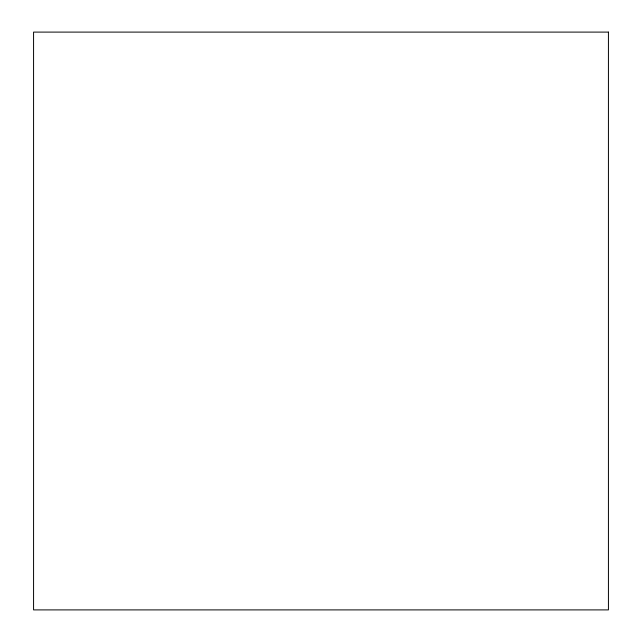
<?xml version="1.0" encoding="UTF-8"?>
<svg xmlns="http://www.w3.org/2000/svg" width="642" height="642" viewBox="0 0 642 642"><rect width="100%" height="100%" fill="white"/><g stroke="black" fill="none" stroke-linecap="round" stroke-linejoin="round"><path stroke-width="0.96" d="M608.431 32.1L33.569 32.1L33.569 609.9L608.431 609.9L608.431 32.1"/></g></svg>
